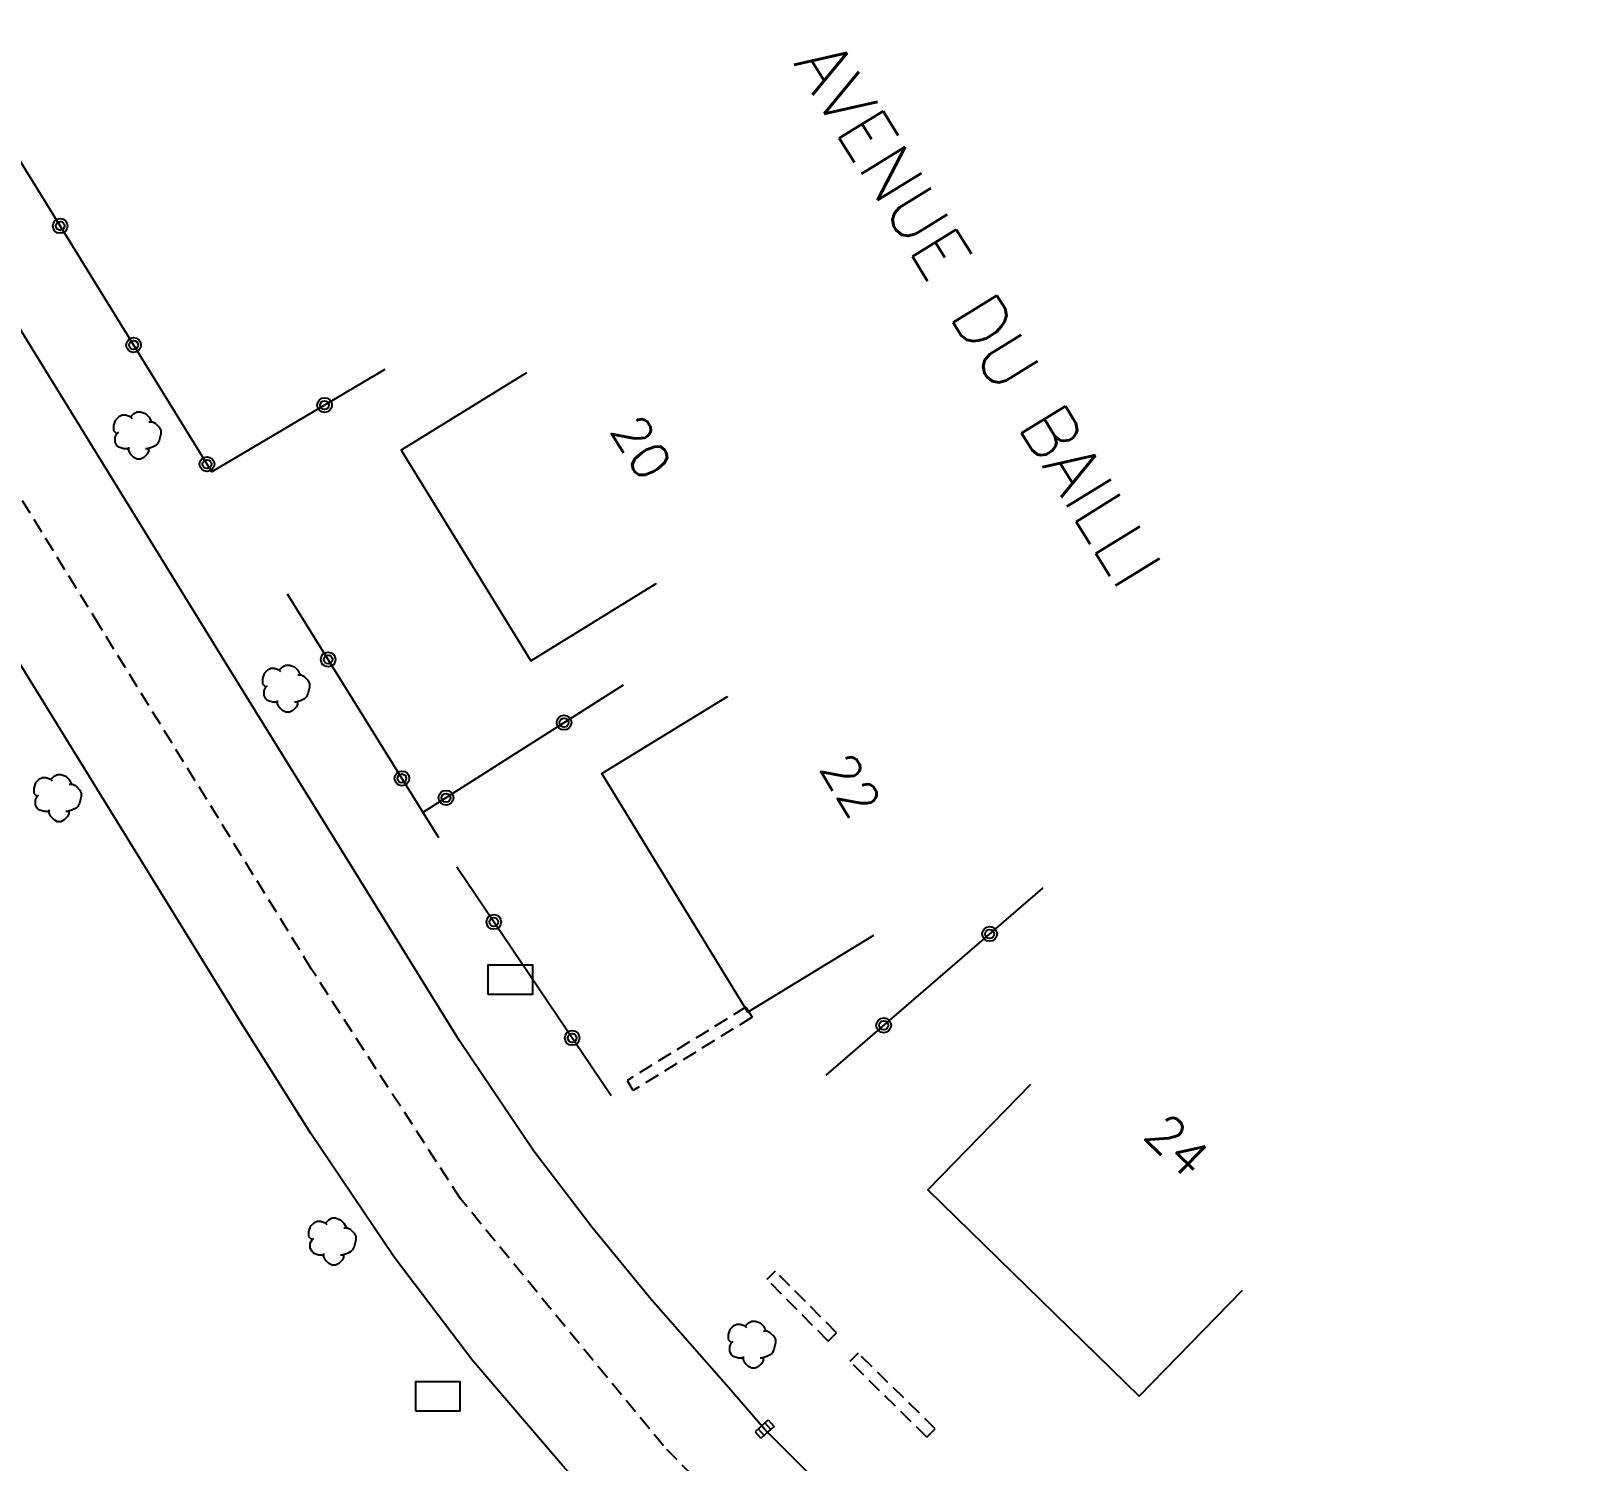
# Model space of a CAD drawing. Header units: millimetres. Extents: x 135000 to 136000, y 129211 to 130000.
# Drawn here: x 135059.8 to 135112.2, y 129622.9 to 129671.4 of the extents above; entities that cross this region are included whole.
import ezdxf
from ezdxf.enums import TextEntityAlignment as Align

# ---------------------------------------------------------------- set-up
doc = ezdxf.new("R2010")
doc.units = ezdxf.units.MM
doc.linetypes.add('DASHED', pattern=[0.75, 0.5, -0.25])
doc.layers.get('0').update_dxf_attribs({"linetype": 'CONTINUOUS'})
for name, color, linetype in [('W0001', 6, 'DASHED'), ('W0008', 7, 'CONTINUOUS'), ('W0100', 7, 'CONTINUOUS'), ('W0112', 1, 'DASHED'), ('W0300', 7, 'CONTINUOUS'), ('W0322', 7, 'CONTINUOUS'), ('W0400', 7, 'CONTINUOUS'), ('W0989', 7, 'CONTINUOUS'), ('W0991', 7, 'CONTINUOUS'), ('W1471', 7, 'CONTINUOUS')]:
    doc.layers.add(name, color=color, linetype=linetype)
doc.styles.get("Standard").update_dxf_attribs({"font": 'romans.shx', "width": 0.85})

# ---------------------------------------------------------------- blocks, each defined once
blk = doc.blocks.new('T300')
for p, q in [((-0.686, 0.629), (-0.8, 0.514)), ((-0.571, 0.686), (-0.686, 0.629)), ((-0.457, 0.686), (-0.571, 0.686)), ((-0.286, 0.629), (-0.457, 0.686)), ((-0.286, 0.629), (-0.171, 0.743)), ((-0.229, 0.571), (-0.286, 0.629)), ((-0.171, 0.743), (-0.057, 0.8)), ((-0.057, 0.8), (0.057, 0.8)), ((0.057, 0.8), (0.229, 0.743)), ((0.229, 0.743), (0.343, 0.629)), ((0.343, 0.629), (0.4, 0.514)), ((-0.8, 0.514), (-0.857, 0.343)), ((-0.857, 0.343), (-0.857, 0.171)), ((-0.857, 0.171), (-0.743, 0.057)), ((-0.8, -0.057), (-0.743, 0.057)), ((-0.743, 0.057), (-0.686, 0.114)), ((0.457, 0.457), (0.343, 0.457)), ((0.4, 0.514), (0.4, 0.457)), ((0.571, 0.4), (0.457, 0.457)), ((0.571, 0.4), (0.686, 0.286)), ((0.686, 0.286), (0.743, 0.171)), ((0.743, 0.057), (0.686, -0.171)), ((0.743, 0.171), (0.743, 0.057)), ((-0.8, -0.171), (-0.8, -0.057)), ((-0.8, -0.229), (-0.8, -0.171)), ((-0.743, -0.343), (-0.8, -0.229)), ((-0.686, -0.4), (-0.743, -0.343)), ((-0.514, -0.457), (-0.686, -0.4)), ((-0.4, -0.457), (-0.514, -0.457)), ((-0.4, -0.457), (-0.343, -0.457)), ((-0.343, -0.457), (-0.343, -0.4)), ((-0.343, -0.514), (-0.343, -0.457)), ((-0.286, -0.629), (-0.343, -0.514)), ((0.286, -0.457), (0.229, -0.457)), ((0.457, -0.4), (0.286, -0.457)), ((0.343, -0.514), (0.286, -0.629)), ((0.343, -0.514), (0.343, -0.457)), ((0.571, -0.343), (0.457, -0.4)), ((0.629, -0.286), (0.571, -0.343)), ((0.686, -0.171), (0.629, -0.286)), ((-0.171, -0.743), (-0.286, -0.629)), ((-0.057, -0.8), (-0.171, -0.743)), ((0.057, -0.8), (-0.057, -0.8)), ((0.171, -0.743), (0.057, -0.8)), ((0.229, -0.686), (0.171, -0.743)), ((0.286, -0.629), (0.229, -0.686))]:
    blk.add_line(p, q)
blk = doc.blocks.new('T400')
for p, q in [((-0.15, 0.3), (0.15, 0.3)), ((-0.15, -0.25), (-0.15, 0.3)), ((-0.15, 0.15), (0.15, 0.15)), ((-0.15, 0), (0.15, 0)), ((0.15, 0.3), (0.15, -0.25)), ((-0.15, -0.15), (0.15, -0.15)), ((-0.15, -0.25), (-0.15, -0.3)), ((-0.15, -0.3), (0.15, -0.3)), ((0.15, -0.3), (0.15, -0.25))]:
    blk.add_line(p, q)
blk = doc.blocks.new('T1471')
at = {"color": 0, "linetype": 'Continuous', "flags": 128}
blk.add_lwpolyline([(-0.75, -0.5), (-0.75, 0.5), (0.75, 0.5), (0.75, -0.5), (-0.75, -0.5)], dxfattribs=at)
blk = doc.blocks.new('t322o')
at = {"color": 0, "linetype": 'Continuous'}
for radius in [0.25, 0.15]:
    blk.add_circle((0, 0), radius, dxfattribs=at)

msp = doc.modelspace()

# ---------------------------------------------------------------- linework, layer by layer
at = {"layer": 'W0001'}
msp.add_lwpolyline([(135195.041, 129595.942), (135184.012, 129594.013), (135164.114, 129591.496), (135153.09, 129590.964), (135143.643, 129591.582), (135135.473, 129592.832), (135124.961, 129595.46), (135112.846, 129600.134), (135104.069, 129604.805), (135097.513, 129608.919), (135087.508, 129617.032), (135081.238, 129623.366), (135074.346, 129631.758), (135069.284, 129639.57), (135062.102, 129651.201), (135053.755, 129664.747), (135043.494, 129681.404), (135031.134, 129701.482), (135020.994, 129717.902), (135009.515, 129736.472), (135003.841, 129745.704)], dxfattribs=at)
at = {"layer": 'W0008'}
for points in [[(135112.602, 129603.547), (135109.526, 129605.14), (135106.353, 129606.888), (135101.638, 129609.722), (135096.623, 129613.13), (135091.168, 129617.643), (135086.052, 129622.555), (135084.671, 129623.937), (135083.446, 129625.355), (135080.819, 129628.337), (135078.816, 129630.779), (135076.839, 129633.37), (135074.32, 129637.123), (135066.414, 129649.887), (135057.039, 129665.106), (135054.729, 129668.876), (135039.723, 129693.203), (135028.594, 129711.304), (135020.202, 129724.797), (135014.772, 129733.582), (135006.445, 129747.148)], [(135113.043, 129596.758), (135110.38, 129597.998), (135106.196, 129600.167), (135100.932, 129603.178), (135095.835, 129606.443), (135090.175, 129610.672), (135084.852, 129615.395), (135081.25, 129618.958), (135080.829, 129619.417), (135077.81, 129622.699), (135074.773, 129626.255), (135072.101, 129629.78), (135069.263, 129633.98), (135066.846, 129637.818), (135060.358, 129648.348), (135049.793, 129665.484), (135036.616, 129686.878), (135022.748, 129709.425), (135010.73, 129728.834), (135001.237, 129744.261)]]:
    msp.add_lwpolyline(points, dxfattribs=at)
at = {"layer": 'W0100'}
for points in [[(135076.586, 129659.797), (135072.33, 129657.173), (135076.739, 129650.023), (135080.995, 129652.648), (135080.995, 129652.648), (135080.995, 129652.648), (135080.995, 129652.648), (135080.995, 129652.648), (135080.995, 129652.648), (135080.995, 129652.648), (135080.995, 129652.648), (135080.995, 129652.648), (135080.995, 129652.648), (135080.995, 129652.648), (135080.995, 129652.648), (135080.995, 129652.648), (135080.995, 129652.648), (135080.995, 129652.648), (135080.995, 129652.648), (135080.995, 129652.648), (135080.995, 129652.648), (135080.995, 129652.648), (135080.995, 129652.648), (135080.995, 129652.648), (135080.995, 129652.648), (135080.995, 129652.648), (135080.995, 129652.648), (135080.995, 129652.648), (135080.995, 129652.648), (135080.995, 129652.648), (135080.995, 129652.648), (135080.995, 129652.648), (135080.995, 129652.648), (135080.995, 129652.648), (135080.995, 129652.648), (135080.995, 129652.648), (135080.995, 129652.648), (135080.995, 129652.648), (135080.995, 129652.648), (135080.995, 129652.648), (135080.995, 129652.648), (135080.995, 129652.648), (135080.995, 129652.648), (135080.995, 129652.648), (135080.995, 129652.648), (135080.995, 129652.648), (135080.995, 129652.648), (135080.995, 129652.648), (135080.995, 129652.648), (135080.995, 129652.648), (135080.995, 129652.648), (135080.995, 129652.648), (135080.995, 129652.648), (135080.995, 129652.648), (135080.995, 129652.648), (135080.995, 129652.648), (135080.995, 129652.648), (135080.995, 129652.648), (135080.995, 129652.648), (135080.995, 129652.648), (135080.995, 129652.648), (135080.995, 129652.648), (135080.995, 129652.648), (135080.995, 129652.648), (135080.995, 129652.648), (135080.995, 129652.648), (135080.995, 129652.648), (135080.995, 129652.648), (135080.995, 129652.648), (135080.995, 129652.648), (135080.995, 129652.648), (135080.995, 129652.648), (135080.995, 129652.648), (135080.995, 129652.648), (135080.995, 129652.648), (135080.995, 129652.648), (135080.995, 129652.648), (135080.995, 129652.648), (135080.995, 129652.648), (135080.995, 129652.648), (135080.995, 129652.648), (135080.995, 129652.648), (135080.995, 129652.648), (135080.995, 129652.648), (135080.995, 129652.648), (135080.995, 129652.648), (135080.995, 129652.648), (135080.995, 129652.648), (135080.995, 129652.648), (135080.995, 129652.648), (135080.995, 129652.648), (135080.995, 129652.648), (135080.995, 129652.648), (135080.995, 129652.648), (135080.995, 129652.648), (135080.995, 129652.648), (135080.995, 129652.648), (135080.995, 129652.648), (135080.995, 129652.648), (135080.995, 129652.648), (135080.995, 129652.648), (135080.995, 129652.648), (135080.995, 129652.648), (135080.995, 129652.648), (135080.995, 129652.648), (135080.995, 129652.648), (135080.995, 129652.648), (135080.995, 129652.648), (135080.995, 129652.648), (135080.995, 129652.648), (135080.995, 129652.648), (135080.995, 129652.648), (135080.995, 129652.648), (135080.995, 129652.648), (135080.995, 129652.648), (135080.995, 129652.648), (135080.995, 129652.648), (135080.995, 129652.648), (135080.995, 129652.648), (135080.995, 129652.648)], [(135088.372, 129640.7), (135084.107, 129638.091), (135079.146, 129646.2), (135083.411, 129648.809), (135083.411, 129648.809), (135083.411, 129648.809), (135083.411, 129648.809), (135083.411, 129648.809), (135083.411, 129648.809), (135083.411, 129648.809), (135083.411, 129648.809), (135083.411, 129648.809), (135083.411, 129648.809), (135083.411, 129648.809), (135083.411, 129648.809), (135083.411, 129648.809), (135083.411, 129648.809), (135083.411, 129648.809), (135083.411, 129648.809), (135083.411, 129648.809), (135083.411, 129648.809), (135083.411, 129648.809), (135083.411, 129648.809), (135083.411, 129648.809), (135083.411, 129648.809), (135083.411, 129648.809), (135083.411, 129648.809), (135083.411, 129648.809), (135083.411, 129648.809), (135083.411, 129648.809), (135083.411, 129648.809), (135083.411, 129648.809), (135083.411, 129648.809), (135083.411, 129648.809), (135083.411, 129648.809), (135083.411, 129648.809), (135083.411, 129648.809), (135083.411, 129648.809), (135083.411, 129648.809), (135083.411, 129648.809), (135083.411, 129648.809), (135083.411, 129648.809), (135083.411, 129648.809), (135083.411, 129648.809), (135083.411, 129648.809), (135083.411, 129648.809), (135083.411, 129648.809), (135083.411, 129648.809), (135083.411, 129648.809), (135083.411, 129648.809), (135083.411, 129648.809), (135083.411, 129648.809), (135083.411, 129648.809), (135083.411, 129648.809), (135083.411, 129648.809), (135083.411, 129648.809), (135083.411, 129648.809), (135083.411, 129648.809), (135083.411, 129648.809), (135083.411, 129648.809), (135083.411, 129648.809), (135083.411, 129648.809), (135083.411, 129648.809), (135083.411, 129648.809), (135083.411, 129648.809), (135083.411, 129648.809), (135083.411, 129648.809), (135083.411, 129648.809), (135083.411, 129648.809), (135083.411, 129648.809), (135083.411, 129648.809), (135083.411, 129648.809), (135083.411, 129648.809), (135083.411, 129648.809), (135083.411, 129648.809), (135083.411, 129648.809), (135083.411, 129648.809), (135083.411, 129648.809), (135083.411, 129648.809), (135083.411, 129648.809), (135083.411, 129648.809), (135083.411, 129648.809), (135083.411, 129648.809), (135083.411, 129648.809), (135083.411, 129648.809), (135083.411, 129648.809), (135083.411, 129648.809), (135083.411, 129648.809), (135083.411, 129648.809), (135083.411, 129648.809), (135083.411, 129648.809), (135083.411, 129648.809), (135083.411, 129648.809), (135083.411, 129648.809), (135083.411, 129648.809), (135083.411, 129648.809), (135083.411, 129648.809), (135083.411, 129648.809), (135083.411, 129648.809), (135083.411, 129648.809), (135083.411, 129648.809), (135083.411, 129648.809), (135083.411, 129648.809), (135083.411, 129648.809), (135083.411, 129648.809), (135083.411, 129648.809), (135083.411, 129648.809), (135083.411, 129648.809), (135083.411, 129648.809), (135083.411, 129648.809), (135083.411, 129648.809), (135083.411, 129648.809), (135083.411, 129648.809), (135083.411, 129648.809), (135083.411, 129648.809), (135083.411, 129648.809), (135083.411, 129648.809), (135083.411, 129648.809), (135083.411, 129648.809), (135083.411, 129648.809)], [(135093.703, 129635.643), (135090.212, 129632.063), (135097.392, 129625.06), (135100.884, 129628.64), (135100.884, 129628.64), (135100.884, 129628.64), (135100.884, 129628.64), (135100.884, 129628.64), (135100.884, 129628.64), (135100.884, 129628.64), (135100.884, 129628.64), (135100.884, 129628.64), (135100.884, 129628.64), (135100.884, 129628.64), (135100.884, 129628.64), (135100.884, 129628.64), (135100.884, 129628.64), (135100.884, 129628.64), (135100.884, 129628.64), (135100.884, 129628.64), (135100.884, 129628.64), (135100.884, 129628.64), (135100.884, 129628.64), (135100.884, 129628.64), (135100.884, 129628.64), (135100.884, 129628.64), (135100.884, 129628.64), (135100.884, 129628.64), (135100.884, 129628.64), (135100.884, 129628.64), (135100.884, 129628.64), (135100.884, 129628.64), (135100.884, 129628.64), (135100.884, 129628.64), (135100.884, 129628.64), (135100.884, 129628.64), (135100.884, 129628.64), (135100.884, 129628.64), (135100.884, 129628.64), (135100.884, 129628.64), (135100.884, 129628.64), (135100.884, 129628.64), (135100.884, 129628.64), (135100.884, 129628.64), (135100.884, 129628.64), (135100.884, 129628.64), (135100.884, 129628.64), (135100.884, 129628.64), (135100.884, 129628.64), (135100.884, 129628.64), (135100.884, 129628.64), (135100.884, 129628.64), (135100.884, 129628.64), (135100.884, 129628.64), (135100.884, 129628.64), (135100.884, 129628.64), (135100.884, 129628.64), (135100.884, 129628.64), (135100.884, 129628.64), (135100.884, 129628.64), (135100.884, 129628.64), (135100.884, 129628.64), (135100.884, 129628.64), (135100.884, 129628.64), (135100.884, 129628.64), (135100.884, 129628.64), (135100.884, 129628.64), (135100.884, 129628.64), (135100.884, 129628.64), (135100.884, 129628.64), (135100.884, 129628.64), (135100.884, 129628.64), (135100.884, 129628.64), (135100.884, 129628.64), (135100.884, 129628.64), (135100.884, 129628.64), (135100.884, 129628.64), (135100.884, 129628.64), (135100.884, 129628.64), (135100.884, 129628.64), (135100.884, 129628.64), (135100.884, 129628.64), (135100.884, 129628.64), (135100.884, 129628.64), (135100.884, 129628.64), (135100.884, 129628.64), (135100.884, 129628.64), (135100.884, 129628.64), (135100.884, 129628.64), (135100.884, 129628.64), (135100.884, 129628.64), (135100.884, 129628.64), (135100.884, 129628.64), (135100.884, 129628.64), (135100.884, 129628.64), (135100.884, 129628.64), (135100.884, 129628.64), (135100.884, 129628.64), (135100.884, 129628.64), (135100.884, 129628.64), (135100.884, 129628.64), (135100.884, 129628.64), (135100.884, 129628.64), (135100.884, 129628.64), (135100.884, 129628.64), (135100.884, 129628.64), (135100.884, 129628.64), (135100.884, 129628.64), (135100.884, 129628.64), (135100.884, 129628.64), (135100.884, 129628.64), (135100.884, 129628.64), (135100.884, 129628.64), (135100.884, 129628.64), (135100.884, 129628.64), (135100.884, 129628.64), (135100.884, 129628.64), (135100.884, 129628.64), (135100.884, 129628.64), (135100.884, 129628.64)]]:
    msp.add_lwpolyline(points, dxfattribs=at)
at = {"layer": 'W0112'}
for points in [[(135084.04, 129638.261), (135080.003, 129635.775), (135080.108, 129635.605), (135080.108, 129635.605), (135080.108, 129635.605), (135080.108, 129635.605), (135080.108, 129635.605), (135080.108, 129635.605), (135080.108, 129635.605), (135080.108, 129635.605), (135080.108, 129635.605), (135080.108, 129635.605), (135080.108, 129635.605), (135080.108, 129635.605), (135080.108, 129635.605), (135080.108, 129635.605), (135080.108, 129635.605), (135080.108, 129635.605), (135080.108, 129635.605), (135080.108, 129635.605), (135080.108, 129635.605), (135080.108, 129635.605), (135080.108, 129635.605), (135080.108, 129635.605), (135080.108, 129635.605), (135080.108, 129635.605), (135080.108, 129635.605), (135080.108, 129635.605), (135080.108, 129635.605), (135080.108, 129635.605), (135080.108, 129635.605), (135080.108, 129635.605), (135080.108, 129635.605), (135080.108, 129635.605), (135080.108, 129635.605), (135080.108, 129635.605), (135080.108, 129635.605), (135080.108, 129635.605), (135080.108, 129635.605), (135080.108, 129635.605), (135080.108, 129635.605), (135080.108, 129635.605), (135080.108, 129635.605), (135080.108, 129635.605), (135080.108, 129635.605), (135080.108, 129635.605), (135080.108, 129635.605), (135080.108, 129635.605), (135080.108, 129635.605), (135080.108, 129635.605), (135080.108, 129635.605), (135080.108, 129635.605), (135080.108, 129635.605), (135080.108, 129635.605), (135080.108, 129635.605), (135080.108, 129635.605), (135080.108, 129635.605), (135080.108, 129635.605), (135080.108, 129635.605), (135080.108, 129635.605), (135080.108, 129635.605), (135080.108, 129635.605), (135080.108, 129635.605), (135080.108, 129635.605), (135080.108, 129635.605), (135080.108, 129635.605), (135080.108, 129635.605), (135080.108, 129635.605), (135080.108, 129635.605), (135080.108, 129635.605), (135080.108, 129635.605), (135080.108, 129635.605), (135080.108, 129635.605), (135080.108, 129635.605), (135080.108, 129635.605), (135080.108, 129635.605), (135080.108, 129635.605), (135080.108, 129635.605), (135080.108, 129635.605), (135080.108, 129635.605), (135080.108, 129635.605), (135080.108, 129635.605), (135080.108, 129635.605), (135080.108, 129635.605), (135080.108, 129635.605), (135080.108, 129635.605), (135080.108, 129635.605), (135080.108, 129635.605), (135080.108, 129635.605), (135080.108, 129635.605), (135080.108, 129635.605), (135080.108, 129635.605), (135080.108, 129635.605), (135080.108, 129635.605), (135080.108, 129635.605), (135080.108, 129635.605), (135080.108, 129635.605), (135080.108, 129635.605), (135080.108, 129635.605), (135080.108, 129635.605), (135080.108, 129635.605), (135080.108, 129635.605), (135080.108, 129635.605), (135080.108, 129635.605), (135080.108, 129635.605), (135080.108, 129635.605), (135080.108, 129635.605), (135080.108, 129635.605), (135080.108, 129635.605), (135080.108, 129635.605), (135080.108, 129635.605), (135080.108, 129635.605), (135080.108, 129635.605), (135080.108, 129635.605), (135080.108, 129635.605), (135080.108, 129635.605), (135080.108, 129635.605), (135080.108, 129635.605), (135080.108, 129635.605), (135080.108, 129635.605)], [(135084.04, 129638.261), (135084.25, 129637.92), (135080.213, 129635.435), (135080.108, 129635.605), (135080.108, 129635.605), (135080.108, 129635.605), (135080.108, 129635.605), (135080.108, 129635.605), (135080.108, 129635.605), (135080.108, 129635.605), (135080.108, 129635.605), (135080.108, 129635.605), (135080.108, 129635.605), (135080.108, 129635.605), (135080.108, 129635.605), (135080.108, 129635.605), (135080.108, 129635.605), (135080.108, 129635.605), (135080.108, 129635.605), (135080.108, 129635.605), (135080.108, 129635.605), (135080.108, 129635.605), (135080.108, 129635.605), (135080.108, 129635.605), (135080.108, 129635.605), (135080.108, 129635.605), (135080.108, 129635.605), (135080.108, 129635.605), (135080.108, 129635.605), (135080.108, 129635.605), (135080.108, 129635.605), (135080.108, 129635.605), (135080.108, 129635.605), (135080.108, 129635.605), (135080.108, 129635.605), (135080.108, 129635.605), (135080.108, 129635.605), (135080.108, 129635.605), (135080.108, 129635.605), (135080.108, 129635.605), (135080.108, 129635.605), (135080.108, 129635.605), (135080.108, 129635.605), (135080.108, 129635.605), (135080.108, 129635.605), (135080.108, 129635.605), (135080.108, 129635.605), (135080.108, 129635.605), (135080.108, 129635.605), (135080.108, 129635.605), (135080.108, 129635.605), (135080.108, 129635.605), (135080.108, 129635.605), (135080.108, 129635.605), (135080.108, 129635.605), (135080.108, 129635.605), (135080.108, 129635.605), (135080.108, 129635.605), (135080.108, 129635.605), (135080.108, 129635.605), (135080.108, 129635.605), (135080.108, 129635.605), (135080.108, 129635.605), (135080.108, 129635.605), (135080.108, 129635.605), (135080.108, 129635.605), (135080.108, 129635.605), (135080.108, 129635.605), (135080.108, 129635.605), (135080.108, 129635.605), (135080.108, 129635.605), (135080.108, 129635.605), (135080.108, 129635.605), (135080.108, 129635.605), (135080.108, 129635.605), (135080.108, 129635.605), (135080.108, 129635.605), (135080.108, 129635.605), (135080.108, 129635.605), (135080.108, 129635.605), (135080.108, 129635.605), (135080.108, 129635.605), (135080.108, 129635.605), (135080.108, 129635.605), (135080.108, 129635.605), (135080.108, 129635.605), (135080.108, 129635.605), (135080.108, 129635.605), (135080.108, 129635.605), (135080.108, 129635.605), (135080.108, 129635.605), (135080.108, 129635.605), (135080.108, 129635.605), (135080.108, 129635.605), (135080.108, 129635.605), (135080.108, 129635.605), (135080.108, 129635.605), (135080.108, 129635.605), (135080.108, 129635.605), (135080.108, 129635.605), (135080.108, 129635.605), (135080.108, 129635.605), (135080.108, 129635.605), (135080.108, 129635.605), (135080.108, 129635.605), (135080.108, 129635.605), (135080.108, 129635.605), (135080.108, 129635.605), (135080.108, 129635.605), (135080.108, 129635.605), (135080.108, 129635.605), (135080.108, 129635.605), (135080.108, 129635.605), (135080.108, 129635.605), (135080.108, 129635.605), (135080.108, 129635.605), (135080.108, 129635.605), (135080.108, 129635.605), (135080.108, 129635.605), (135080.108, 129635.605)], [(135086.833, 129626.928), (135087.117, 129627.211), (135085.036, 129629.298), (135084.753, 129629.016), (135084.753, 129629.016), (135084.753, 129629.016), (135084.753, 129629.016), (135084.753, 129629.016), (135084.753, 129629.016), (135084.753, 129629.016), (135084.753, 129629.016), (135084.753, 129629.016), (135084.753, 129629.016), (135084.753, 129629.016), (135084.753, 129629.016), (135084.753, 129629.016), (135084.753, 129629.016), (135084.753, 129629.016), (135084.753, 129629.016), (135084.753, 129629.016), (135084.753, 129629.016), (135084.753, 129629.016), (135084.753, 129629.016), (135084.753, 129629.016), (135084.753, 129629.016), (135084.753, 129629.016), (135084.753, 129629.016), (135084.753, 129629.016), (135084.753, 129629.016), (135084.753, 129629.016), (135084.753, 129629.016), (135084.753, 129629.016), (135084.753, 129629.016), (135084.753, 129629.016), (135084.753, 129629.016), (135084.753, 129629.016), (135084.753, 129629.016), (135084.753, 129629.016), (135084.753, 129629.016), (135084.753, 129629.016), (135084.753, 129629.016), (135084.753, 129629.016), (135084.753, 129629.016), (135084.753, 129629.016), (135084.753, 129629.016), (135084.753, 129629.016), (135084.753, 129629.016), (135084.753, 129629.016), (135084.753, 129629.016), (135084.753, 129629.016), (135084.753, 129629.016), (135084.753, 129629.016), (135084.753, 129629.016), (135084.753, 129629.016), (135084.753, 129629.016), (135084.753, 129629.016), (135084.753, 129629.016), (135084.753, 129629.016), (135084.753, 129629.016), (135084.753, 129629.016), (135084.753, 129629.016), (135084.753, 129629.016), (135084.753, 129629.016), (135084.753, 129629.016), (135084.753, 129629.016), (135084.753, 129629.016), (135084.753, 129629.016), (135084.753, 129629.016), (135084.753, 129629.016), (135084.753, 129629.016), (135084.753, 129629.016), (135084.753, 129629.016), (135084.753, 129629.016), (135084.753, 129629.016), (135084.753, 129629.016), (135084.753, 129629.016), (135084.753, 129629.016), (135084.753, 129629.016), (135084.753, 129629.016), (135084.753, 129629.016), (135084.753, 129629.016), (135084.753, 129629.016), (135084.753, 129629.016), (135084.753, 129629.016), (135084.753, 129629.016), (135084.753, 129629.016), (135084.753, 129629.016), (135084.753, 129629.016), (135084.753, 129629.016), (135084.753, 129629.016), (135084.753, 129629.016), (135084.753, 129629.016), (135084.753, 129629.016), (135084.753, 129629.016), (135084.753, 129629.016), (135084.753, 129629.016), (135084.753, 129629.016), (135084.753, 129629.016), (135084.753, 129629.016), (135084.753, 129629.016), (135084.753, 129629.016), (135084.753, 129629.016), (135084.753, 129629.016), (135084.753, 129629.016), (135084.753, 129629.016), (135084.753, 129629.016), (135084.753, 129629.016), (135084.753, 129629.016), (135084.753, 129629.016), (135084.753, 129629.016), (135084.753, 129629.016), (135084.753, 129629.016), (135084.753, 129629.016), (135084.753, 129629.016), (135084.753, 129629.016), (135084.753, 129629.016), (135084.753, 129629.016), (135084.753, 129629.016), (135084.753, 129629.016), (135084.753, 129629.016)], [(135086.833, 129626.928), (135084.753, 129629.016), (135084.753, 129629.016), (135084.753, 129629.016), (135084.753, 129629.016), (135084.753, 129629.016), (135084.753, 129629.016), (135084.753, 129629.016), (135084.753, 129629.016), (135084.753, 129629.016), (135084.753, 129629.016), (135084.753, 129629.016), (135084.753, 129629.016), (135084.753, 129629.016), (135084.753, 129629.016), (135084.753, 129629.016), (135084.753, 129629.016), (135084.753, 129629.016), (135084.753, 129629.016), (135084.753, 129629.016), (135084.753, 129629.016), (135084.753, 129629.016), (135084.753, 129629.016), (135084.753, 129629.016), (135084.753, 129629.016), (135084.753, 129629.016), (135084.753, 129629.016), (135084.753, 129629.016), (135084.753, 129629.016), (135084.753, 129629.016), (135084.753, 129629.016), (135084.753, 129629.016), (135084.753, 129629.016), (135084.753, 129629.016), (135084.753, 129629.016), (135084.753, 129629.016), (135084.753, 129629.016), (135084.753, 129629.016), (135084.753, 129629.016), (135084.753, 129629.016), (135084.753, 129629.016), (135084.753, 129629.016), (135084.753, 129629.016), (135084.753, 129629.016), (135084.753, 129629.016), (135084.753, 129629.016), (135084.753, 129629.016), (135084.753, 129629.016), (135084.753, 129629.016), (135084.753, 129629.016), (135084.753, 129629.016), (135084.753, 129629.016), (135084.753, 129629.016), (135084.753, 129629.016), (135084.753, 129629.016), (135084.753, 129629.016), (135084.753, 129629.016), (135084.753, 129629.016), (135084.753, 129629.016), (135084.753, 129629.016), (135084.753, 129629.016), (135084.753, 129629.016), (135084.753, 129629.016), (135084.753, 129629.016), (135084.753, 129629.016), (135084.753, 129629.016), (135084.753, 129629.016), (135084.753, 129629.016), (135084.753, 129629.016), (135084.753, 129629.016), (135084.753, 129629.016), (135084.753, 129629.016), (135084.753, 129629.016), (135084.753, 129629.016), (135084.753, 129629.016), (135084.753, 129629.016), (135084.753, 129629.016), (135084.753, 129629.016), (135084.753, 129629.016), (135084.753, 129629.016), (135084.753, 129629.016), (135084.753, 129629.016), (135084.753, 129629.016), (135084.753, 129629.016), (135084.753, 129629.016), (135084.753, 129629.016), (135084.753, 129629.016), (135084.753, 129629.016), (135084.753, 129629.016), (135084.753, 129629.016), (135084.753, 129629.016), (135084.753, 129629.016), (135084.753, 129629.016), (135084.753, 129629.016), (135084.753, 129629.016), (135084.753, 129629.016), (135084.753, 129629.016), (135084.753, 129629.016), (135084.753, 129629.016), (135084.753, 129629.016), (135084.753, 129629.016), (135084.753, 129629.016), (135084.753, 129629.016), (135084.753, 129629.016), (135084.753, 129629.016), (135084.753, 129629.016), (135084.753, 129629.016), (135084.753, 129629.016), (135084.753, 129629.016), (135084.753, 129629.016), (135084.753, 129629.016), (135084.753, 129629.016), (135084.753, 129629.016), (135084.753, 129629.016), (135084.753, 129629.016), (135084.753, 129629.016), (135084.753, 129629.016), (135084.753, 129629.016), (135084.753, 129629.016), (135084.753, 129629.016)], [(135090.185, 129623.665), (135090.465, 129623.95), (135087.848, 129626.517), (135087.568, 129626.232), (135087.568, 129626.232), (135087.568, 129626.232), (135087.568, 129626.232), (135087.568, 129626.232), (135087.568, 129626.232), (135087.568, 129626.232), (135087.568, 129626.232), (135087.568, 129626.232), (135087.568, 129626.232), (135087.568, 129626.232), (135087.568, 129626.232), (135087.568, 129626.232), (135087.568, 129626.232), (135087.568, 129626.232), (135087.568, 129626.232), (135087.568, 129626.232), (135087.568, 129626.232), (135087.568, 129626.232), (135087.568, 129626.232), (135087.568, 129626.232), (135087.568, 129626.232), (135087.568, 129626.232), (135087.568, 129626.232), (135087.568, 129626.232), (135087.568, 129626.232), (135087.568, 129626.232), (135087.568, 129626.232), (135087.568, 129626.232), (135087.568, 129626.232), (135087.568, 129626.232), (135087.568, 129626.232), (135087.568, 129626.232), (135087.568, 129626.232), (135087.568, 129626.232), (135087.568, 129626.232), (135087.568, 129626.232), (135087.568, 129626.232), (135087.568, 129626.232), (135087.568, 129626.232), (135087.568, 129626.232), (135087.568, 129626.232), (135087.568, 129626.232), (135087.568, 129626.232), (135087.568, 129626.232), (135087.568, 129626.232), (135087.568, 129626.232), (135087.568, 129626.232), (135087.568, 129626.232), (135087.568, 129626.232), (135087.568, 129626.232), (135087.568, 129626.232), (135087.568, 129626.232), (135087.568, 129626.232), (135087.568, 129626.232), (135087.568, 129626.232), (135087.568, 129626.232), (135087.568, 129626.232), (135087.568, 129626.232), (135087.568, 129626.232), (135087.568, 129626.232), (135087.568, 129626.232), (135087.568, 129626.232), (135087.568, 129626.232), (135087.568, 129626.232), (135087.568, 129626.232), (135087.568, 129626.232), (135087.568, 129626.232), (135087.568, 129626.232), (135087.568, 129626.232), (135087.568, 129626.232), (135087.568, 129626.232), (135087.568, 129626.232), (135087.568, 129626.232), (135087.568, 129626.232), (135087.568, 129626.232), (135087.568, 129626.232), (135087.568, 129626.232), (135087.568, 129626.232), (135087.568, 129626.232), (135087.568, 129626.232), (135087.568, 129626.232), (135087.568, 129626.232), (135087.568, 129626.232), (135087.568, 129626.232), (135087.568, 129626.232), (135087.568, 129626.232), (135087.568, 129626.232), (135087.568, 129626.232), (135087.568, 129626.232), (135087.568, 129626.232), (135087.568, 129626.232), (135087.568, 129626.232), (135087.568, 129626.232), (135087.568, 129626.232), (135087.568, 129626.232), (135087.568, 129626.232), (135087.568, 129626.232), (135087.568, 129626.232), (135087.568, 129626.232), (135087.568, 129626.232), (135087.568, 129626.232), (135087.568, 129626.232), (135087.568, 129626.232), (135087.568, 129626.232), (135087.568, 129626.232), (135087.568, 129626.232), (135087.568, 129626.232), (135087.568, 129626.232), (135087.568, 129626.232), (135087.568, 129626.232), (135087.568, 129626.232), (135087.568, 129626.232), (135087.568, 129626.232), (135087.568, 129626.232), (135087.568, 129626.232), (135087.568, 129626.232)], [(135090.185, 129623.665), (135087.568, 129626.232), (135087.568, 129626.232), (135087.568, 129626.232), (135087.568, 129626.232), (135087.568, 129626.232), (135087.568, 129626.232), (135087.568, 129626.232), (135087.568, 129626.232), (135087.568, 129626.232), (135087.568, 129626.232), (135087.568, 129626.232), (135087.568, 129626.232), (135087.568, 129626.232), (135087.568, 129626.232), (135087.568, 129626.232), (135087.568, 129626.232), (135087.568, 129626.232), (135087.568, 129626.232), (135087.568, 129626.232), (135087.568, 129626.232), (135087.568, 129626.232), (135087.568, 129626.232), (135087.568, 129626.232), (135087.568, 129626.232), (135087.568, 129626.232), (135087.568, 129626.232), (135087.568, 129626.232), (135087.568, 129626.232), (135087.568, 129626.232), (135087.568, 129626.232), (135087.568, 129626.232), (135087.568, 129626.232), (135087.568, 129626.232), (135087.568, 129626.232), (135087.568, 129626.232), (135087.568, 129626.232), (135087.568, 129626.232), (135087.568, 129626.232), (135087.568, 129626.232), (135087.568, 129626.232), (135087.568, 129626.232), (135087.568, 129626.232), (135087.568, 129626.232), (135087.568, 129626.232), (135087.568, 129626.232), (135087.568, 129626.232), (135087.568, 129626.232), (135087.568, 129626.232), (135087.568, 129626.232), (135087.568, 129626.232), (135087.568, 129626.232), (135087.568, 129626.232), (135087.568, 129626.232), (135087.568, 129626.232), (135087.568, 129626.232), (135087.568, 129626.232), (135087.568, 129626.232), (135087.568, 129626.232), (135087.568, 129626.232), (135087.568, 129626.232), (135087.568, 129626.232), (135087.568, 129626.232), (135087.568, 129626.232), (135087.568, 129626.232), (135087.568, 129626.232), (135087.568, 129626.232), (135087.568, 129626.232), (135087.568, 129626.232), (135087.568, 129626.232), (135087.568, 129626.232), (135087.568, 129626.232), (135087.568, 129626.232), (135087.568, 129626.232), (135087.568, 129626.232), (135087.568, 129626.232), (135087.568, 129626.232), (135087.568, 129626.232), (135087.568, 129626.232), (135087.568, 129626.232), (135087.568, 129626.232), (135087.568, 129626.232), (135087.568, 129626.232), (135087.568, 129626.232), (135087.568, 129626.232), (135087.568, 129626.232), (135087.568, 129626.232), (135087.568, 129626.232), (135087.568, 129626.232), (135087.568, 129626.232), (135087.568, 129626.232), (135087.568, 129626.232), (135087.568, 129626.232), (135087.568, 129626.232), (135087.568, 129626.232), (135087.568, 129626.232), (135087.568, 129626.232), (135087.568, 129626.232), (135087.568, 129626.232), (135087.568, 129626.232), (135087.568, 129626.232), (135087.568, 129626.232), (135087.568, 129626.232), (135087.568, 129626.232), (135087.568, 129626.232), (135087.568, 129626.232), (135087.568, 129626.232), (135087.568, 129626.232), (135087.568, 129626.232), (135087.568, 129626.232), (135087.568, 129626.232), (135087.568, 129626.232), (135087.568, 129626.232), (135087.568, 129626.232), (135087.568, 129626.232), (135087.568, 129626.232), (135087.568, 129626.232), (135087.568, 129626.232), (135087.568, 129626.232), (135087.568, 129626.232)]]:
    msp.add_lwpolyline(points, dxfattribs=at)
at = {"layer": 'W0322'}
for points in [[(135071.78, 129659.91), (135065.902, 129656.444), (135059.409, 129666.977), (135052.861, 129677.504)], [(135073.611, 129644.011), (135068.481, 129652.287), (135068.481, 129652.287), (135068.481, 129652.287), (135068.481, 129652.287), (135068.481, 129652.287), (135068.481, 129652.287), (135068.481, 129652.287), (135068.481, 129652.287), (135068.481, 129652.287), (135068.481, 129652.287), (135068.481, 129652.287), (135068.481, 129652.287), (135068.481, 129652.287), (135068.481, 129652.287), (135068.481, 129652.287), (135068.481, 129652.287), (135068.481, 129652.287), (135068.481, 129652.287), (135068.481, 129652.287), (135068.481, 129652.287), (135068.481, 129652.287), (135068.481, 129652.287), (135068.481, 129652.287), (135068.481, 129652.287), (135068.481, 129652.287), (135068.481, 129652.287), (135068.481, 129652.287), (135068.481, 129652.287), (135068.481, 129652.287), (135068.481, 129652.287), (135068.481, 129652.287), (135068.481, 129652.287), (135068.481, 129652.287), (135068.481, 129652.287), (135068.481, 129652.287), (135068.481, 129652.287), (135068.481, 129652.287), (135068.481, 129652.287), (135068.481, 129652.287), (135068.481, 129652.287), (135068.481, 129652.287), (135068.481, 129652.287), (135068.481, 129652.287), (135068.481, 129652.287), (135068.481, 129652.287), (135068.481, 129652.287), (135068.481, 129652.287), (135068.481, 129652.287), (135068.481, 129652.287), (135068.481, 129652.287), (135068.481, 129652.287), (135068.481, 129652.287), (135068.481, 129652.287), (135068.481, 129652.287), (135068.481, 129652.287), (135068.481, 129652.287), (135068.481, 129652.287), (135068.481, 129652.287), (135068.481, 129652.287), (135068.481, 129652.287), (135068.481, 129652.287), (135068.481, 129652.287), (135068.481, 129652.287), (135068.481, 129652.287), (135068.481, 129652.287), (135068.481, 129652.287), (135068.481, 129652.287), (135068.481, 129652.287), (135068.481, 129652.287), (135068.481, 129652.287), (135068.481, 129652.287), (135068.481, 129652.287), (135068.481, 129652.287), (135068.481, 129652.287), (135068.481, 129652.287), (135068.481, 129652.287), (135068.481, 129652.287), (135068.481, 129652.287), (135068.481, 129652.287), (135068.481, 129652.287), (135068.481, 129652.287), (135068.481, 129652.287), (135068.481, 129652.287), (135068.481, 129652.287), (135068.481, 129652.287), (135068.481, 129652.287), (135068.481, 129652.287), (135068.481, 129652.287), (135068.481, 129652.287), (135068.481, 129652.287), (135068.481, 129652.287), (135068.481, 129652.287), (135068.481, 129652.287), (135068.481, 129652.287), (135068.481, 129652.287), (135068.481, 129652.287), (135068.481, 129652.287), (135068.481, 129652.287), (135068.481, 129652.287), (135068.481, 129652.287)], [(135068.481, 129652.287), (135068.481, 129652.287), (135068.481, 129652.287), (135068.481, 129652.287), (135068.481, 129652.287), (135068.481, 129652.287), (135068.481, 129652.287), (135068.481, 129652.287), (135068.481, 129652.287), (135068.481, 129652.287), (135068.481, 129652.287), (135068.481, 129652.287), (135068.481, 129652.287), (135068.481, 129652.287), (135068.481, 129652.287), (135068.481, 129652.287), (135068.481, 129652.287), (135068.481, 129652.287), (135068.481, 129652.287), (135068.481, 129652.287)], [(135079.868, 129649.199), (135073.07, 129644.871), (135073.07, 129644.871), (135073.07, 129644.871), (135073.07, 129644.871), (135073.07, 129644.871), (135073.07, 129644.871), (135073.07, 129644.871), (135073.07, 129644.871), (135073.07, 129644.871), (135073.07, 129644.871), (135073.07, 129644.871), (135073.07, 129644.871), (135073.07, 129644.871), (135073.07, 129644.871), (135073.07, 129644.871), (135073.07, 129644.871), (135073.07, 129644.871), (135073.07, 129644.871), (135073.07, 129644.871), (135073.07, 129644.871), (135073.07, 129644.871), (135073.07, 129644.871), (135073.07, 129644.871), (135073.07, 129644.871), (135073.07, 129644.871), (135073.07, 129644.871), (135073.07, 129644.871), (135073.07, 129644.871), (135073.07, 129644.871), (135073.07, 129644.871), (135073.07, 129644.871), (135073.07, 129644.871), (135073.07, 129644.871), (135073.07, 129644.871), (135073.07, 129644.871), (135073.07, 129644.871), (135073.07, 129644.871), (135073.07, 129644.871), (135073.07, 129644.871), (135073.07, 129644.871), (135073.07, 129644.871), (135073.07, 129644.871), (135073.07, 129644.871), (135073.07, 129644.871), (135073.07, 129644.871), (135073.07, 129644.871), (135073.07, 129644.871), (135073.07, 129644.871), (135073.07, 129644.871), (135073.07, 129644.871), (135073.07, 129644.871), (135073.07, 129644.871), (135073.07, 129644.871), (135073.07, 129644.871), (135073.07, 129644.871), (135073.07, 129644.871), (135073.07, 129644.871), (135073.07, 129644.871), (135073.07, 129644.871), (135073.07, 129644.871), (135073.07, 129644.871), (135073.07, 129644.871), (135073.07, 129644.871), (135073.07, 129644.871), (135073.07, 129644.871), (135073.07, 129644.871), (135073.07, 129644.871), (135073.07, 129644.871), (135073.07, 129644.871), (135073.07, 129644.871), (135073.07, 129644.871), (135073.07, 129644.871), (135073.07, 129644.871), (135073.07, 129644.871), (135073.07, 129644.871), (135073.07, 129644.871), (135073.07, 129644.871), (135073.07, 129644.871), (135073.07, 129644.871), (135073.07, 129644.871), (135073.07, 129644.871), (135073.07, 129644.871), (135073.07, 129644.871), (135073.07, 129644.871), (135073.07, 129644.871), (135073.07, 129644.871), (135073.07, 129644.871), (135073.07, 129644.871), (135073.07, 129644.871), (135073.07, 129644.871), (135073.07, 129644.871), (135073.07, 129644.871), (135073.07, 129644.871), (135073.07, 129644.871), (135073.07, 129644.871), (135073.07, 129644.871), (135073.07, 129644.871), (135073.07, 129644.871), (135073.07, 129644.871), (135073.07, 129644.871)], [(135073.07, 129644.871), (135073.07, 129644.871), (135073.07, 129644.871), (135073.07, 129644.871), (135073.07, 129644.871), (135073.07, 129644.871), (135073.07, 129644.871), (135073.07, 129644.871), (135073.07, 129644.871), (135073.07, 129644.871), (135073.07, 129644.871), (135073.07, 129644.871), (135073.07, 129644.871), (135073.07, 129644.871), (135073.07, 129644.871), (135073.07, 129644.871), (135073.07, 129644.871), (135073.07, 129644.871), (135073.07, 129644.871), (135073.07, 129644.871)], [(135079.468, 129635.251), (135074.226, 129643.014), (135074.226, 129643.014), (135074.226, 129643.014), (135074.226, 129643.014), (135074.226, 129643.014), (135074.226, 129643.014), (135074.226, 129643.014), (135074.226, 129643.014), (135074.226, 129643.014), (135074.226, 129643.014), (135074.226, 129643.014), (135074.226, 129643.014), (135074.226, 129643.014), (135074.226, 129643.014), (135074.226, 129643.014), (135074.226, 129643.014), (135074.226, 129643.014), (135074.226, 129643.014), (135074.226, 129643.014), (135074.226, 129643.014), (135074.226, 129643.014), (135074.226, 129643.014), (135074.226, 129643.014), (135074.226, 129643.014), (135074.226, 129643.014), (135074.226, 129643.014), (135074.226, 129643.014), (135074.226, 129643.014), (135074.226, 129643.014), (135074.226, 129643.014), (135074.226, 129643.014), (135074.226, 129643.014), (135074.226, 129643.014), (135074.226, 129643.014), (135074.226, 129643.014), (135074.226, 129643.014), (135074.226, 129643.014), (135074.226, 129643.014), (135074.226, 129643.014), (135074.226, 129643.014), (135074.226, 129643.014), (135074.226, 129643.014), (135074.226, 129643.014), (135074.226, 129643.014), (135074.226, 129643.014), (135074.226, 129643.014), (135074.226, 129643.014), (135074.226, 129643.014), (135074.226, 129643.014), (135074.226, 129643.014), (135074.226, 129643.014), (135074.226, 129643.014), (135074.226, 129643.014), (135074.226, 129643.014), (135074.226, 129643.014), (135074.226, 129643.014), (135074.226, 129643.014), (135074.226, 129643.014), (135074.226, 129643.014), (135074.226, 129643.014), (135074.226, 129643.014), (135074.226, 129643.014), (135074.226, 129643.014), (135074.226, 129643.014), (135074.226, 129643.014), (135074.226, 129643.014), (135074.226, 129643.014), (135074.226, 129643.014), (135074.226, 129643.014), (135074.226, 129643.014), (135074.226, 129643.014), (135074.226, 129643.014), (135074.226, 129643.014), (135074.226, 129643.014), (135074.226, 129643.014), (135074.226, 129643.014), (135074.226, 129643.014), (135074.226, 129643.014), (135074.226, 129643.014), (135074.226, 129643.014), (135074.226, 129643.014), (135074.226, 129643.014), (135074.226, 129643.014), (135074.226, 129643.014), (135074.226, 129643.014), (135074.226, 129643.014), (135074.226, 129643.014), (135074.226, 129643.014), (135074.226, 129643.014), (135074.226, 129643.014), (135074.226, 129643.014), (135074.226, 129643.014), (135074.226, 129643.014), (135074.226, 129643.014), (135074.226, 129643.014), (135074.226, 129643.014), (135074.226, 129643.014), (135074.226, 129643.014), (135074.226, 129643.014), (135074.226, 129643.014)], [(135074.226, 129643.014), (135074.226, 129643.014), (135074.226, 129643.014), (135074.226, 129643.014), (135074.226, 129643.014), (135074.226, 129643.014), (135074.226, 129643.014), (135074.226, 129643.014), (135074.226, 129643.014), (135074.226, 129643.014), (135074.226, 129643.014), (135074.226, 129643.014), (135074.226, 129643.014), (135074.226, 129643.014), (135074.226, 129643.014), (135074.226, 129643.014), (135074.226, 129643.014), (135074.226, 129643.014), (135074.226, 129643.014), (135074.226, 129643.014)], [(135094.111, 129642.3), (135094.111, 129642.3), (135094.111, 129642.3), (135094.111, 129642.3), (135094.111, 129642.3), (135094.111, 129642.3), (135094.111, 129642.3), (135094.111, 129642.3), (135094.111, 129642.3), (135094.111, 129642.3), (135094.111, 129642.3), (135094.111, 129642.3), (135094.111, 129642.3), (135094.111, 129642.3), (135094.111, 129642.3), (135094.111, 129642.3), (135094.111, 129642.3), (135094.111, 129642.3), (135094.111, 129642.3), (135086.749, 129635.95)], [(135094.111, 129642.3), (135094.111, 129642.3), (135094.111, 129642.3), (135094.111, 129642.3), (135094.111, 129642.3), (135094.111, 129642.3), (135094.111, 129642.3), (135094.111, 129642.3), (135094.111, 129642.3), (135094.111, 129642.3), (135094.111, 129642.3), (135094.111, 129642.3), (135094.111, 129642.3), (135094.111, 129642.3), (135094.111, 129642.3), (135094.111, 129642.3), (135094.111, 129642.3), (135094.111, 129642.3), (135094.111, 129642.3), (135094.111, 129642.3), (135094.111, 129642.3), (135094.111, 129642.3), (135094.111, 129642.3), (135094.111, 129642.3), (135094.111, 129642.3), (135094.111, 129642.3), (135094.111, 129642.3), (135094.111, 129642.3), (135094.111, 129642.3), (135094.111, 129642.3), (135094.111, 129642.3), (135094.111, 129642.3), (135094.111, 129642.3), (135094.111, 129642.3), (135094.111, 129642.3), (135094.111, 129642.3), (135094.111, 129642.3), (135094.111, 129642.3), (135094.111, 129642.3), (135094.111, 129642.3), (135094.111, 129642.3), (135094.111, 129642.3), (135094.111, 129642.3), (135094.111, 129642.3), (135094.111, 129642.3), (135094.111, 129642.3), (135094.111, 129642.3), (135094.111, 129642.3), (135094.111, 129642.3), (135094.111, 129642.3), (135094.111, 129642.3), (135094.111, 129642.3), (135094.111, 129642.3), (135094.111, 129642.3), (135094.111, 129642.3), (135094.111, 129642.3), (135094.111, 129642.3), (135094.111, 129642.3), (135094.111, 129642.3), (135094.111, 129642.3), (135094.111, 129642.3), (135094.111, 129642.3), (135094.111, 129642.3), (135094.111, 129642.3), (135094.111, 129642.3), (135094.111, 129642.3), (135094.111, 129642.3), (135094.111, 129642.3), (135094.111, 129642.3), (135094.111, 129642.3), (135094.111, 129642.3), (135094.111, 129642.3), (135094.111, 129642.3), (135094.111, 129642.3), (135094.111, 129642.3), (135094.111, 129642.3), (135094.111, 129642.3), (135094.111, 129642.3), (135094.111, 129642.3), (135094.111, 129642.3), (135094.111, 129642.3), (135094.111, 129642.3), (135094.111, 129642.3), (135094.111, 129642.3), (135094.111, 129642.3), (135094.111, 129642.3), (135094.111, 129642.3), (135094.111, 129642.3), (135094.111, 129642.3), (135094.111, 129642.3), (135094.111, 129642.3), (135094.111, 129642.3), (135094.111, 129642.3), (135094.111, 129642.3), (135094.111, 129642.3), (135094.111, 129642.3), (135094.111, 129642.3), (135094.111, 129642.3), (135094.111, 129642.3), (135094.111, 129642.3), (135094.111, 129642.3)]]:
    msp.add_lwpolyline(points, dxfattribs=at)

# ---------------------------------------------------------------- block references
at = {"layer": 'W0300'}
for p in [(135063.431, 129657.671), (135068.482, 129649.074), (135060.726, 129645.361), (135070.051, 129630.306), (135084.296, 129626.808)]:
    msp.add_blockref('T300', p, dxfattribs=at)
at = {"layer": 'W0322'}
for p, rotation in [((135060.759, 129664.787), 121.6514968955988), ((135063.251, 129660.744), 121.6514968955988), ((135069.734, 129658.704), 210.5259993792712), ((135065.744, 129656.7), 121.6514968955988), ((135069.857, 129650.067), 121.7932166573742), ((135077.865, 129647.924), 212.4832859352341), ((135072.36, 129646.03), 121.7932166573742), ((135073.858, 129645.373), 212.4832859352341), ((135075.481, 129641.156), 124.0293510583722), ((135092.313, 129640.749), 220.7788936263164), ((135088.716, 129637.646), 220.7788936263164), ((135078.139, 129637.219), 124.0293510583722)]:
    msp.add_blockref('t322o', p, dxfattribs=dict(at, rotation=rotation))
at = {"layer": 'W0400', "rotation": 311.5507390472383}
msp.add_blockref('T400', (135084.671, 129623.937), dxfattribs=at)
at = {"layer": 'W1471'}
for p in [(135076.044, 129639.198), (135073.581, 129625.052)]:
    msp.add_blockref('T1471', p, dxfattribs=at)

# ---------------------------------------------------------------- texts
at = {"layer": 'W0989'}
msp.add_text('AVENUE DU BAILLI', height=1.75, rotation=301.6935, dxfattribs=at).set_placement((135091.934, 129661.779), align=Align.MIDDLE)
at = {"layer": 'W0991'}
for s, rotation, p in [('20', 301.6598, (135080.494, 129657.272)), ('22', 301.463, (135087.598, 129645.798)), ('24', 315.715, (135098.69, 129633.574))]:
    msp.add_text(s, height=1.25, rotation=rotation, dxfattribs=at).set_placement(p, align=Align.MIDDLE)

doc.saveas('drawing.dxf')
